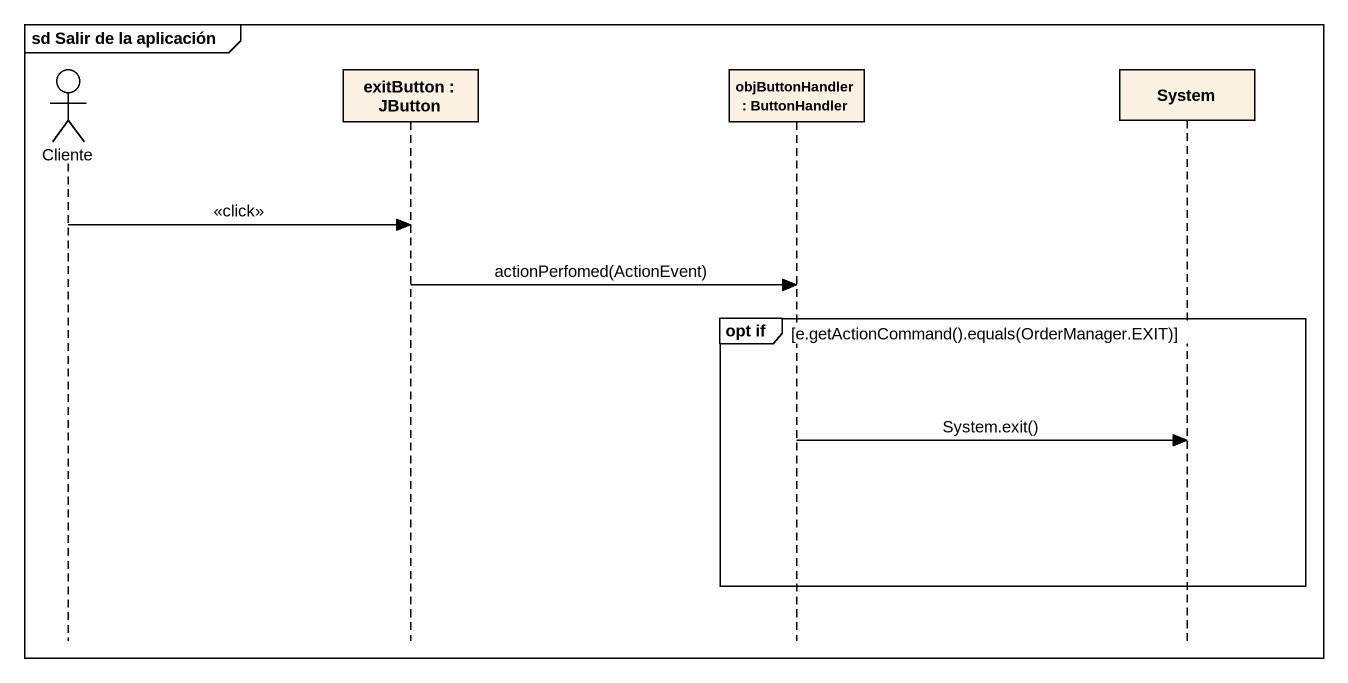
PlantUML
@startuml
mainframe sd Salir de la aplicación
hide footbox
actor Cliente
participant "exitButton : JButton" as exitButton
participant "objButtonHandler : ButtonHandler" as objButtonHandler
participant System

Cliente -> exitButton : <<click>>
exitButton -> objButtonHandler : actionPerfomed(ActionEvent)
group opt if [e.getActionCommand().equals(OrderManager.EXIT)]
  objButtonHandler -> System : System.exit()
end
@enduml
